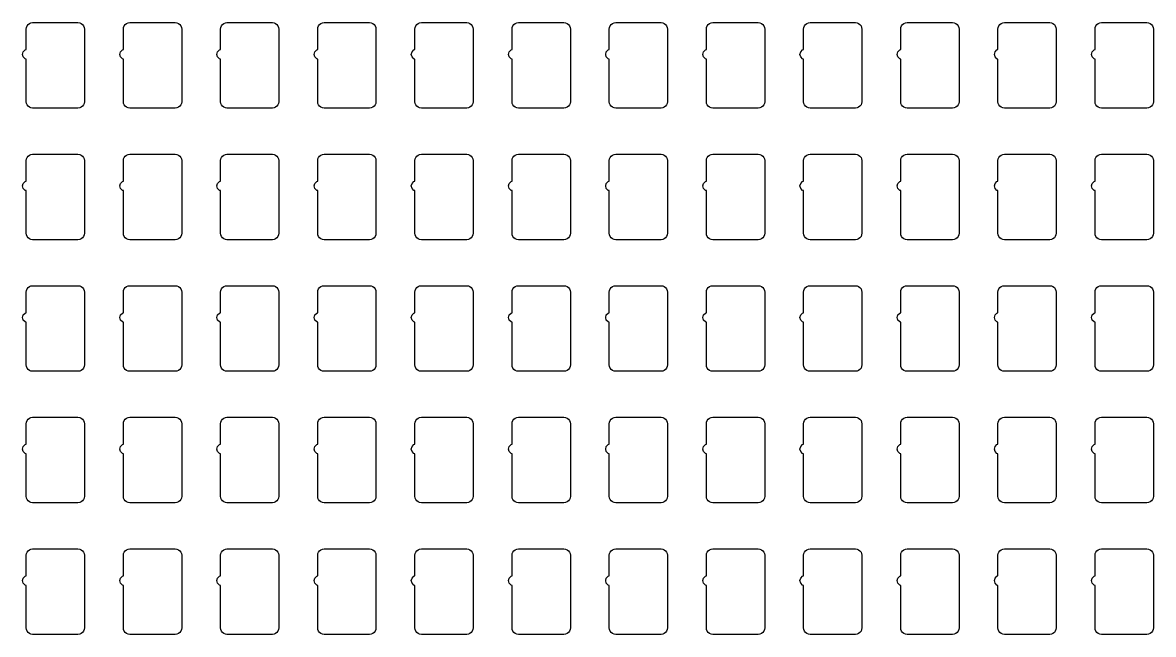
# Model space of a CAD drawing. Extents: x 11 to 212, y 11 to 212.
# Drawn here: x 122.08 to 142.61, y 61.46 to 72.57 of the extents above; entities that cross this region are included whole.
import ezdxf

# ---------------------------------------------------------------- set-up
doc = ezdxf.new("R2010")
doc.units = 0
doc.layers.add('C2', color=7, linetype='continuous')

msp = doc.modelspace()

# ---------------------------------------------------------------- linework, layer by layer
at = {"layer": 'C2'}
for points in [[(123.082, 72.571), (123.113, 72.567), (123.141, 72.555), (123.166, 72.536), (123.184, 72.512), (123.196, 72.483), (123.2, 72.453), (123.2, 71.135), (123.196, 71.105), (123.184, 71.076), (123.166, 71.052), (123.141, 71.033), (123.113, 71.022), (123.082, 71.018), (122.259, 71.018), (122.228, 71.022), (122.2, 71.033), (122.176, 71.052), (122.157, 71.076), (122.145, 71.105), (122.141, 71.135), (122.141, 71.908), (122.124, 71.913), (122.089, 71.947), (122.076, 71.994), (122.089, 72.041), (122.124, 72.076), (122.141, 72.08), (122.141, 72.453), (122.145, 72.483), (122.157, 72.512), (122.176, 72.536), (122.2, 72.555), (122.228, 72.567), (122.259, 72.571)], [(124.847, 72.571), (124.878, 72.567), (124.906, 72.555), (124.93, 72.536), (124.949, 72.512), (124.961, 72.483), (124.965, 72.453), (124.965, 71.135), (124.961, 71.105), (124.949, 71.076), (124.93, 71.052), (124.906, 71.033), (124.878, 71.022), (124.847, 71.018), (124.024, 71.018), (123.993, 71.022), (123.965, 71.033), (123.94, 71.052), (123.922, 71.076), (123.91, 71.105), (123.906, 71.135), (123.906, 71.908), (123.888, 71.913), (123.854, 71.947), (123.841, 71.994), (123.854, 72.041), (123.888, 72.076), (123.906, 72.08), (123.906, 72.453), (123.91, 72.483), (123.922, 72.512), (123.94, 72.536), (123.965, 72.555), (123.993, 72.567), (124.024, 72.571)], [(126.612, 72.571), (126.642, 72.567), (126.671, 72.555), (126.695, 72.536), (126.714, 72.512), (126.725, 72.483), (126.729, 72.453), (126.729, 71.135), (126.725, 71.105), (126.714, 71.076), (126.695, 71.052), (126.671, 71.033), (126.642, 71.022), (126.612, 71.018), (125.788, 71.018), (125.758, 71.022), (125.729, 71.033), (125.705, 71.052), (125.686, 71.076), (125.675, 71.105), (125.671, 71.135), (125.671, 71.908), (125.653, 71.913), (125.618, 71.947), (125.606, 71.994), (125.618, 72.041), (125.653, 72.076), (125.671, 72.08), (125.671, 72.453), (125.675, 72.483), (125.686, 72.512), (125.705, 72.536), (125.729, 72.555), (125.758, 72.567), (125.788, 72.571)], [(128.376, 72.571), (128.407, 72.567), (128.435, 72.555), (128.46, 72.536), (128.478, 72.512), (128.49, 72.483), (128.494, 72.453), (128.494, 71.135), (128.49, 71.105), (128.478, 71.076), (128.46, 71.052), (128.435, 71.033), (128.407, 71.022), (128.376, 71.018), (127.553, 71.018), (127.522, 71.022), (127.494, 71.033), (127.47, 71.052), (127.451, 71.076), (127.439, 71.105), (127.435, 71.135), (127.435, 71.908), (127.418, 71.913), (127.383, 71.947), (127.371, 71.994), (127.383, 72.041), (127.418, 72.076), (127.435, 72.08), (127.435, 72.453), (127.439, 72.483), (127.451, 72.512), (127.47, 72.536), (127.494, 72.555), (127.522, 72.567), (127.553, 72.571)], [(130.141, 72.571), (130.172, 72.567), (130.2, 72.555), (130.224, 72.536), (130.243, 72.512), (130.255, 72.483), (130.259, 72.453), (130.259, 71.135), (130.255, 71.105), (130.243, 71.076), (130.224, 71.052), (130.2, 71.033), (130.172, 71.022), (130.141, 71.018), (129.318, 71.018), (129.287, 71.022), (129.259, 71.033), (129.234, 71.052), (129.216, 71.076), (129.204, 71.105), (129.2, 71.135), (129.2, 71.908), (129.182, 71.913), (129.148, 71.947), (129.135, 71.994), (129.148, 72.041), (129.182, 72.076), (129.2, 72.08), (129.2, 72.453), (129.204, 72.483), (129.216, 72.512), (129.234, 72.536), (129.259, 72.555), (129.287, 72.567), (129.318, 72.571)], [(131.906, 72.571), (131.936, 72.567), (131.965, 72.555), (131.989, 72.536), (132.008, 72.512), (132.02, 72.483), (132.024, 72.453), (132.024, 71.135), (132.02, 71.105), (132.008, 71.076), (131.989, 71.052), (131.965, 71.033), (131.936, 71.022), (131.906, 71.018), (131.082, 71.018), (131.052, 71.022), (131.024, 71.033), (130.999, 71.052), (130.98, 71.076), (130.969, 71.105), (130.965, 71.135), (130.965, 71.908), (130.947, 71.913), (130.913, 71.947), (130.9, 71.994), (130.913, 72.041), (130.947, 72.076), (130.965, 72.08), (130.965, 72.453), (130.969, 72.483), (130.98, 72.512), (130.999, 72.536), (131.024, 72.555), (131.052, 72.567), (131.082, 72.571)], [(133.671, 72.571), (133.701, 72.567), (133.729, 72.555), (133.754, 72.536), (133.772, 72.512), (133.784, 72.483), (133.788, 72.453), (133.788, 71.135), (133.784, 71.105), (133.772, 71.076), (133.754, 71.052), (133.729, 71.033), (133.701, 71.022), (133.671, 71.018), (132.847, 71.018), (132.817, 71.022), (132.788, 71.033), (132.764, 71.052), (132.745, 71.076), (132.733, 71.105), (132.729, 71.135), (132.729, 71.908), (132.712, 71.913), (132.677, 71.947), (132.665, 71.994), (132.677, 72.041), (132.712, 72.076), (132.729, 72.08), (132.729, 72.453), (132.733, 72.483), (132.745, 72.512), (132.764, 72.536), (132.788, 72.555), (132.817, 72.567), (132.847, 72.571)], [(135.435, 72.571), (135.466, 72.567), (135.494, 72.555), (135.518, 72.536), (135.537, 72.512), (135.549, 72.483), (135.553, 72.453), (135.553, 71.135), (135.549, 71.105), (135.537, 71.076), (135.518, 71.052), (135.494, 71.033), (135.466, 71.022), (135.435, 71.018), (134.612, 71.018), (134.581, 71.022), (134.553, 71.033), (134.529, 71.052), (134.51, 71.076), (134.498, 71.105), (134.494, 71.135), (134.494, 71.908), (134.476, 71.913), (134.442, 71.947), (134.429, 71.994), (134.442, 72.041), (134.476, 72.076), (134.494, 72.08), (134.494, 72.453), (134.498, 72.483), (134.51, 72.512), (134.529, 72.536), (134.553, 72.555), (134.581, 72.567), (134.612, 72.571)], [(137.2, 72.571), (137.23, 72.567), (137.259, 72.555), (137.283, 72.536), (137.302, 72.512), (137.314, 72.483), (137.318, 72.453), (137.318, 71.135), (137.314, 71.105), (137.302, 71.076), (137.283, 71.052), (137.259, 71.033), (137.23, 71.022), (137.2, 71.018), (136.376, 71.018), (136.346, 71.022), (136.318, 71.033), (136.293, 71.052), (136.275, 71.076), (136.263, 71.105), (136.259, 71.135), (136.259, 71.908), (136.241, 71.913), (136.207, 71.947), (136.194, 71.994), (136.207, 72.041), (136.241, 72.076), (136.259, 72.08), (136.259, 72.453), (136.263, 72.483), (136.275, 72.512), (136.293, 72.536), (136.318, 72.555), (136.346, 72.567), (136.376, 72.571)], [(138.965, 72.571), (138.995, 72.567), (139.024, 72.555), (139.048, 72.536), (139.067, 72.512), (139.078, 72.483), (139.082, 72.453), (139.082, 71.135), (139.078, 71.105), (139.067, 71.076), (139.048, 71.052), (139.024, 71.033), (138.995, 71.022), (138.965, 71.018), (138.141, 71.018), (138.111, 71.022), (138.082, 71.033), (138.058, 71.052), (138.039, 71.076), (138.028, 71.105), (138.024, 71.135), (138.024, 71.908), (138.006, 71.913), (137.971, 71.947), (137.959, 71.994), (137.971, 72.041), (138.006, 72.076), (138.024, 72.08), (138.024, 72.453), (138.028, 72.483), (138.039, 72.512), (138.058, 72.536), (138.082, 72.555), (138.111, 72.567), (138.141, 72.571)], [(140.729, 72.571), (140.76, 72.567), (140.788, 72.555), (140.813, 72.536), (140.831, 72.512), (140.843, 72.483), (140.847, 72.453), (140.847, 71.135), (140.843, 71.105), (140.831, 71.076), (140.813, 71.052), (140.788, 71.033), (140.76, 71.022), (140.729, 71.018), (139.906, 71.018), (139.875, 71.022), (139.847, 71.033), (139.823, 71.052), (139.804, 71.076), (139.792, 71.105), (139.788, 71.135), (139.788, 71.908), (139.771, 71.913), (139.736, 71.947), (139.724, 71.994), (139.736, 72.041), (139.771, 72.076), (139.788, 72.08), (139.788, 72.453), (139.792, 72.483), (139.804, 72.512), (139.823, 72.536), (139.847, 72.555), (139.875, 72.567), (139.906, 72.571)], [(142.494, 72.571), (142.525, 72.567), (142.553, 72.555), (142.577, 72.536), (142.596, 72.512), (142.608, 72.483), (142.612, 72.453), (142.612, 71.135), (142.608, 71.105), (142.596, 71.076), (142.577, 71.052), (142.553, 71.033), (142.525, 71.022), (142.494, 71.018), (141.671, 71.018), (141.64, 71.022), (141.612, 71.033), (141.587, 71.052), (141.569, 71.076), (141.557, 71.105), (141.553, 71.135), (141.553, 71.908), (141.535, 71.913), (141.501, 71.947), (141.488, 71.994), (141.501, 72.041), (141.535, 72.076), (141.553, 72.08), (141.553, 72.453), (141.557, 72.483), (141.569, 72.512), (141.587, 72.536), (141.612, 72.555), (141.64, 72.567), (141.671, 72.571)], [(123.082, 70.182), (123.113, 70.178), (123.141, 70.167), (123.166, 70.148), (123.184, 70.124), (123.196, 70.095), (123.2, 70.065), (123.2, 68.747), (123.196, 68.717), (123.184, 68.688), (123.166, 68.664), (123.141, 68.645), (123.113, 68.633), (123.082, 68.629), (122.259, 68.629), (122.228, 68.633), (122.2, 68.645), (122.176, 68.664), (122.157, 68.688), (122.145, 68.717), (122.141, 68.747), (122.141, 69.52), (122.124, 69.524), (122.089, 69.559), (122.076, 69.606), (122.089, 69.653), (122.124, 69.687), (122.141, 69.692), (122.141, 70.065), (122.145, 70.095), (122.157, 70.124), (122.176, 70.148), (122.2, 70.167), (122.228, 70.178), (122.259, 70.182)], [(124.847, 70.182), (124.878, 70.178), (124.906, 70.167), (124.93, 70.148), (124.949, 70.124), (124.961, 70.095), (124.965, 70.065), (124.965, 68.747), (124.961, 68.717), (124.949, 68.688), (124.93, 68.664), (124.906, 68.645), (124.878, 68.633), (124.847, 68.629), (124.024, 68.629), (123.993, 68.633), (123.965, 68.645), (123.94, 68.664), (123.922, 68.688), (123.91, 68.717), (123.906, 68.747), (123.906, 69.52), (123.888, 69.524), (123.854, 69.559), (123.841, 69.606), (123.854, 69.653), (123.888, 69.687), (123.906, 69.692), (123.906, 70.065), (123.91, 70.095), (123.922, 70.124), (123.94, 70.148), (123.965, 70.167), (123.993, 70.178), (124.024, 70.182)], [(126.612, 70.182), (126.642, 70.178), (126.671, 70.167), (126.695, 70.148), (126.714, 70.124), (126.725, 70.095), (126.729, 70.065), (126.729, 68.747), (126.725, 68.717), (126.714, 68.688), (126.695, 68.664), (126.671, 68.645), (126.642, 68.633), (126.612, 68.629), (125.788, 68.629), (125.758, 68.633), (125.729, 68.645), (125.705, 68.664), (125.686, 68.688), (125.675, 68.717), (125.671, 68.747), (125.671, 69.52), (125.653, 69.524), (125.618, 69.559), (125.606, 69.606), (125.618, 69.653), (125.653, 69.687), (125.671, 69.692), (125.671, 70.065), (125.675, 70.095), (125.686, 70.124), (125.705, 70.148), (125.729, 70.167), (125.758, 70.178), (125.788, 70.182)], [(128.376, 70.182), (128.407, 70.178), (128.435, 70.167), (128.46, 70.148), (128.478, 70.124), (128.49, 70.095), (128.494, 70.065), (128.494, 68.747), (128.49, 68.717), (128.478, 68.688), (128.46, 68.664), (128.435, 68.645), (128.407, 68.633), (128.376, 68.629), (127.553, 68.629), (127.522, 68.633), (127.494, 68.645), (127.47, 68.664), (127.451, 68.688), (127.439, 68.717), (127.435, 68.747), (127.435, 69.52), (127.418, 69.524), (127.383, 69.559), (127.371, 69.606), (127.383, 69.653), (127.418, 69.687), (127.435, 69.692), (127.435, 70.065), (127.439, 70.095), (127.451, 70.124), (127.47, 70.148), (127.494, 70.167), (127.522, 70.178), (127.553, 70.182)], [(130.141, 70.182), (130.172, 70.178), (130.2, 70.167), (130.224, 70.148), (130.243, 70.124), (130.255, 70.095), (130.259, 70.065), (130.259, 68.747), (130.255, 68.717), (130.243, 68.688), (130.224, 68.664), (130.2, 68.645), (130.172, 68.633), (130.141, 68.629), (129.318, 68.629), (129.287, 68.633), (129.259, 68.645), (129.234, 68.664), (129.216, 68.688), (129.204, 68.717), (129.2, 68.747), (129.2, 69.52), (129.182, 69.524), (129.148, 69.559), (129.135, 69.606), (129.148, 69.653), (129.182, 69.687), (129.2, 69.692), (129.2, 70.065), (129.204, 70.095), (129.216, 70.124), (129.234, 70.148), (129.259, 70.167), (129.287, 70.178), (129.318, 70.182)], [(131.906, 70.182), (131.936, 70.178), (131.965, 70.167), (131.989, 70.148), (132.008, 70.124), (132.02, 70.095), (132.024, 70.065), (132.024, 68.747), (132.02, 68.717), (132.008, 68.688), (131.989, 68.664), (131.965, 68.645), (131.936, 68.633), (131.906, 68.629), (131.082, 68.629), (131.052, 68.633), (131.024, 68.645), (130.999, 68.664), (130.98, 68.688), (130.969, 68.717), (130.965, 68.747), (130.965, 69.52), (130.947, 69.524), (130.913, 69.559), (130.9, 69.606), (130.913, 69.653), (130.947, 69.687), (130.965, 69.692), (130.965, 70.065), (130.969, 70.095), (130.98, 70.124), (130.999, 70.148), (131.024, 70.167), (131.052, 70.178), (131.082, 70.182)], [(133.671, 70.182), (133.701, 70.178), (133.729, 70.167), (133.754, 70.148), (133.772, 70.124), (133.784, 70.095), (133.788, 70.065), (133.788, 68.747), (133.784, 68.717), (133.772, 68.688), (133.754, 68.664), (133.729, 68.645), (133.701, 68.633), (133.671, 68.629), (132.847, 68.629), (132.817, 68.633), (132.788, 68.645), (132.764, 68.664), (132.745, 68.688), (132.733, 68.717), (132.729, 68.747), (132.729, 69.52), (132.712, 69.524), (132.677, 69.559), (132.665, 69.606), (132.677, 69.653), (132.712, 69.687), (132.729, 69.692), (132.729, 70.065), (132.733, 70.095), (132.745, 70.124), (132.764, 70.148), (132.788, 70.167), (132.817, 70.178), (132.847, 70.182)], [(135.435, 70.182), (135.466, 70.178), (135.494, 70.167), (135.518, 70.148), (135.537, 70.124), (135.549, 70.095), (135.553, 70.065), (135.553, 68.747), (135.549, 68.717), (135.537, 68.688), (135.518, 68.664), (135.494, 68.645), (135.466, 68.633), (135.435, 68.629), (134.612, 68.629), (134.581, 68.633), (134.553, 68.645), (134.529, 68.664), (134.51, 68.688), (134.498, 68.717), (134.494, 68.747), (134.494, 69.52), (134.476, 69.524), (134.442, 69.559), (134.429, 69.606), (134.442, 69.653), (134.476, 69.687), (134.494, 69.692), (134.494, 70.065), (134.498, 70.095), (134.51, 70.124), (134.529, 70.148), (134.553, 70.167), (134.581, 70.178), (134.612, 70.182)], [(137.2, 70.182), (137.23, 70.178), (137.259, 70.167), (137.283, 70.148), (137.302, 70.124), (137.314, 70.095), (137.318, 70.065), (137.318, 68.747), (137.314, 68.717), (137.302, 68.688), (137.283, 68.664), (137.259, 68.645), (137.23, 68.633), (137.2, 68.629), (136.376, 68.629), (136.346, 68.633), (136.318, 68.645), (136.293, 68.664), (136.275, 68.688), (136.263, 68.717), (136.259, 68.747), (136.259, 69.52), (136.241, 69.524), (136.207, 69.559), (136.194, 69.606), (136.207, 69.653), (136.241, 69.687), (136.259, 69.692), (136.259, 70.065), (136.263, 70.095), (136.275, 70.124), (136.293, 70.148), (136.318, 70.167), (136.346, 70.178), (136.376, 70.182)], [(138.965, 70.182), (138.995, 70.178), (139.024, 70.167), (139.048, 70.148), (139.067, 70.124), (139.078, 70.095), (139.082, 70.065), (139.082, 68.747), (139.078, 68.717), (139.067, 68.688), (139.048, 68.664), (139.024, 68.645), (138.995, 68.633), (138.965, 68.629), (138.141, 68.629), (138.111, 68.633), (138.082, 68.645), (138.058, 68.664), (138.039, 68.688), (138.028, 68.717), (138.024, 68.747), (138.024, 69.52), (138.006, 69.524), (137.971, 69.559), (137.959, 69.606), (137.971, 69.653), (138.006, 69.687), (138.024, 69.692), (138.024, 70.065), (138.028, 70.095), (138.039, 70.124), (138.058, 70.148), (138.082, 70.167), (138.111, 70.178), (138.141, 70.182)], [(140.729, 70.182), (140.76, 70.178), (140.788, 70.167), (140.813, 70.148), (140.831, 70.124), (140.843, 70.095), (140.847, 70.065), (140.847, 68.747), (140.843, 68.717), (140.831, 68.688), (140.813, 68.664), (140.788, 68.645), (140.76, 68.633), (140.729, 68.629), (139.906, 68.629), (139.875, 68.633), (139.847, 68.645), (139.823, 68.664), (139.804, 68.688), (139.792, 68.717), (139.788, 68.747), (139.788, 69.52), (139.771, 69.524), (139.736, 69.559), (139.724, 69.606), (139.736, 69.653), (139.771, 69.687), (139.788, 69.692), (139.788, 70.065), (139.792, 70.095), (139.804, 70.124), (139.823, 70.148), (139.847, 70.167), (139.875, 70.178), (139.906, 70.182)], [(142.494, 70.182), (142.525, 70.178), (142.553, 70.167), (142.577, 70.148), (142.596, 70.124), (142.608, 70.095), (142.612, 70.065), (142.612, 68.747), (142.608, 68.717), (142.596, 68.688), (142.577, 68.664), (142.553, 68.645), (142.525, 68.633), (142.494, 68.629), (141.671, 68.629), (141.64, 68.633), (141.612, 68.645), (141.587, 68.664), (141.569, 68.688), (141.557, 68.717), (141.553, 68.747), (141.553, 69.52), (141.535, 69.524), (141.501, 69.559), (141.488, 69.606), (141.501, 69.653), (141.535, 69.687), (141.553, 69.692), (141.553, 70.065), (141.557, 70.095), (141.569, 70.124), (141.587, 70.148), (141.612, 70.167), (141.64, 70.178), (141.671, 70.182)], [(123.082, 67.794), (123.113, 67.79), (123.141, 67.778), (123.166, 67.76), (123.184, 67.735), (123.196, 67.707), (123.2, 67.676), (123.2, 66.359), (123.196, 66.328), (123.184, 66.3), (123.166, 66.276), (123.141, 66.257), (123.113, 66.245), (123.082, 66.241), (122.259, 66.241), (122.228, 66.245), (122.2, 66.257), (122.176, 66.276), (122.157, 66.3), (122.145, 66.328), (122.141, 66.359), (122.141, 67.131), (122.124, 67.136), (122.089, 67.171), (122.076, 67.218), (122.089, 67.265), (122.124, 67.299), (122.141, 67.304), (122.141, 67.676), (122.145, 67.707), (122.157, 67.735), (122.176, 67.76), (122.2, 67.778), (122.228, 67.79), (122.259, 67.794)], [(124.847, 67.794), (124.878, 67.79), (124.906, 67.778), (124.93, 67.76), (124.949, 67.735), (124.961, 67.707), (124.965, 67.676), (124.965, 66.359), (124.961, 66.328), (124.949, 66.3), (124.93, 66.276), (124.906, 66.257), (124.878, 66.245), (124.847, 66.241), (124.024, 66.241), (123.993, 66.245), (123.965, 66.257), (123.94, 66.276), (123.922, 66.3), (123.91, 66.328), (123.906, 66.359), (123.906, 67.131), (123.888, 67.136), (123.854, 67.171), (123.841, 67.218), (123.854, 67.265), (123.888, 67.299), (123.906, 67.304), (123.906, 67.676), (123.91, 67.707), (123.922, 67.735), (123.94, 67.76), (123.965, 67.778), (123.993, 67.79), (124.024, 67.794)], [(126.612, 67.794), (126.642, 67.79), (126.671, 67.778), (126.695, 67.76), (126.714, 67.735), (126.725, 67.707), (126.729, 67.676), (126.729, 66.359), (126.725, 66.328), (126.714, 66.3), (126.695, 66.276), (126.671, 66.257), (126.642, 66.245), (126.612, 66.241), (125.788, 66.241), (125.758, 66.245), (125.729, 66.257), (125.705, 66.276), (125.686, 66.3), (125.675, 66.328), (125.671, 66.359), (125.671, 67.131), (125.653, 67.136), (125.618, 67.171), (125.606, 67.218), (125.618, 67.265), (125.653, 67.299), (125.671, 67.304), (125.671, 67.676), (125.675, 67.707), (125.686, 67.735), (125.705, 67.76), (125.729, 67.778), (125.758, 67.79), (125.788, 67.794)], [(128.376, 67.794), (128.407, 67.79), (128.435, 67.778), (128.46, 67.76), (128.478, 67.735), (128.49, 67.707), (128.494, 67.676), (128.494, 66.359), (128.49, 66.328), (128.478, 66.3), (128.46, 66.276), (128.435, 66.257), (128.407, 66.245), (128.376, 66.241), (127.553, 66.241), (127.522, 66.245), (127.494, 66.257), (127.47, 66.276), (127.451, 66.3), (127.439, 66.328), (127.435, 66.359), (127.435, 67.131), (127.418, 67.136), (127.383, 67.171), (127.371, 67.218), (127.383, 67.265), (127.418, 67.299), (127.435, 67.304), (127.435, 67.676), (127.439, 67.707), (127.451, 67.735), (127.47, 67.76), (127.494, 67.778), (127.522, 67.79), (127.553, 67.794)], [(130.141, 67.794), (130.172, 67.79), (130.2, 67.778), (130.224, 67.76), (130.243, 67.735), (130.255, 67.707), (130.259, 67.676), (130.259, 66.359), (130.255, 66.328), (130.243, 66.3), (130.224, 66.276), (130.2, 66.257), (130.172, 66.245), (130.141, 66.241), (129.318, 66.241), (129.287, 66.245), (129.259, 66.257), (129.234, 66.276), (129.216, 66.3), (129.204, 66.328), (129.2, 66.359), (129.2, 67.131), (129.182, 67.136), (129.148, 67.171), (129.135, 67.218), (129.148, 67.265), (129.182, 67.299), (129.2, 67.304), (129.2, 67.676), (129.204, 67.707), (129.216, 67.735), (129.234, 67.76), (129.259, 67.778), (129.287, 67.79), (129.318, 67.794)], [(131.906, 67.794), (131.936, 67.79), (131.965, 67.778), (131.989, 67.76), (132.008, 67.735), (132.02, 67.707), (132.024, 67.676), (132.024, 66.359), (132.02, 66.328), (132.008, 66.3), (131.989, 66.276), (131.965, 66.257), (131.936, 66.245), (131.906, 66.241), (131.082, 66.241), (131.052, 66.245), (131.024, 66.257), (130.999, 66.276), (130.98, 66.3), (130.969, 66.328), (130.965, 66.359), (130.965, 67.131), (130.947, 67.136), (130.913, 67.171), (130.9, 67.218), (130.913, 67.265), (130.947, 67.299), (130.965, 67.304), (130.965, 67.676), (130.969, 67.707), (130.98, 67.735), (130.999, 67.76), (131.024, 67.778), (131.052, 67.79), (131.082, 67.794)], [(133.671, 67.794), (133.701, 67.79), (133.729, 67.778), (133.754, 67.76), (133.772, 67.735), (133.784, 67.707), (133.788, 67.676), (133.788, 66.359), (133.784, 66.328), (133.772, 66.3), (133.754, 66.276), (133.729, 66.257), (133.701, 66.245), (133.671, 66.241), (132.847, 66.241), (132.817, 66.245), (132.788, 66.257), (132.764, 66.276), (132.745, 66.3), (132.733, 66.328), (132.729, 66.359), (132.729, 67.131), (132.712, 67.136), (132.677, 67.171), (132.665, 67.218), (132.677, 67.265), (132.712, 67.299), (132.729, 67.304), (132.729, 67.676), (132.733, 67.707), (132.745, 67.735), (132.764, 67.76), (132.788, 67.778), (132.817, 67.79), (132.847, 67.794)], [(135.435, 67.794), (135.466, 67.79), (135.494, 67.778), (135.518, 67.76), (135.537, 67.735), (135.549, 67.707), (135.553, 67.676), (135.553, 66.359), (135.549, 66.328), (135.537, 66.3), (135.518, 66.276), (135.494, 66.257), (135.466, 66.245), (135.435, 66.241), (134.612, 66.241), (134.581, 66.245), (134.553, 66.257), (134.529, 66.276), (134.51, 66.3), (134.498, 66.328), (134.494, 66.359), (134.494, 67.131), (134.476, 67.136), (134.442, 67.171), (134.429, 67.218), (134.442, 67.265), (134.476, 67.299), (134.494, 67.304), (134.494, 67.676), (134.498, 67.707), (134.51, 67.735), (134.529, 67.76), (134.553, 67.778), (134.581, 67.79), (134.612, 67.794)], [(137.2, 67.794), (137.23, 67.79), (137.259, 67.778), (137.283, 67.76), (137.302, 67.735), (137.314, 67.707), (137.318, 67.676), (137.318, 66.359), (137.314, 66.328), (137.302, 66.3), (137.283, 66.276), (137.259, 66.257), (137.23, 66.245), (137.2, 66.241), (136.376, 66.241), (136.346, 66.245), (136.318, 66.257), (136.293, 66.276), (136.275, 66.3), (136.263, 66.328), (136.259, 66.359), (136.259, 67.131), (136.241, 67.136), (136.207, 67.171), (136.194, 67.218), (136.207, 67.265), (136.241, 67.299), (136.259, 67.304), (136.259, 67.676), (136.263, 67.707), (136.275, 67.735), (136.293, 67.76), (136.318, 67.778), (136.346, 67.79), (136.376, 67.794)], [(138.965, 67.794), (138.995, 67.79), (139.024, 67.778), (139.048, 67.76), (139.067, 67.735), (139.078, 67.707), (139.082, 67.676), (139.082, 66.359), (139.078, 66.328), (139.067, 66.3), (139.048, 66.276), (139.024, 66.257), (138.995, 66.245), (138.965, 66.241), (138.141, 66.241), (138.111, 66.245), (138.082, 66.257), (138.058, 66.276), (138.039, 66.3), (138.028, 66.328), (138.024, 66.359), (138.024, 67.131), (138.006, 67.136), (137.971, 67.171), (137.959, 67.218), (137.971, 67.265), (138.006, 67.299), (138.024, 67.304), (138.024, 67.676), (138.028, 67.707), (138.039, 67.735), (138.058, 67.76), (138.082, 67.778), (138.111, 67.79), (138.141, 67.794)], [(140.729, 67.794), (140.76, 67.79), (140.788, 67.778), (140.813, 67.76), (140.831, 67.735), (140.843, 67.707), (140.847, 67.676), (140.847, 66.359), (140.843, 66.328), (140.831, 66.3), (140.813, 66.276), (140.788, 66.257), (140.76, 66.245), (140.729, 66.241), (139.906, 66.241), (139.875, 66.245), (139.847, 66.257), (139.823, 66.276), (139.804, 66.3), (139.792, 66.328), (139.788, 66.359), (139.788, 67.131), (139.771, 67.136), (139.736, 67.171), (139.724, 67.218), (139.736, 67.265), (139.771, 67.299), (139.788, 67.304), (139.788, 67.676), (139.792, 67.707), (139.804, 67.735), (139.823, 67.76), (139.847, 67.778), (139.875, 67.79), (139.906, 67.794)], [(142.494, 67.794), (142.525, 67.79), (142.553, 67.778), (142.577, 67.76), (142.596, 67.735), (142.608, 67.707), (142.612, 67.676), (142.612, 66.359), (142.608, 66.328), (142.596, 66.3), (142.577, 66.276), (142.553, 66.257), (142.525, 66.245), (142.494, 66.241), (141.671, 66.241), (141.64, 66.245), (141.612, 66.257), (141.587, 66.276), (141.569, 66.3), (141.557, 66.328), (141.553, 66.359), (141.553, 67.131), (141.535, 67.136), (141.501, 67.171), (141.488, 67.218), (141.501, 67.265), (141.535, 67.299), (141.553, 67.304), (141.553, 67.676), (141.557, 67.707), (141.569, 67.735), (141.587, 67.76), (141.612, 67.778), (141.64, 67.79), (141.671, 67.794)], [(123.082, 65.406), (123.113, 65.402), (123.141, 65.39), (123.166, 65.371), (123.184, 65.347), (123.196, 65.319), (123.2, 65.288), (123.2, 63.971), (123.196, 63.94), (123.184, 63.912), (123.166, 63.887), (123.141, 63.869), (123.113, 63.857), (123.082, 63.853), (122.259, 63.853), (122.228, 63.857), (122.2, 63.869), (122.176, 63.887), (122.157, 63.912), (122.145, 63.94), (122.141, 63.971), (122.141, 64.743), (122.124, 64.748), (122.089, 64.782), (122.076, 64.829), (122.089, 64.876), (122.124, 64.911), (122.141, 64.916), (122.141, 65.288), (122.145, 65.319), (122.157, 65.347), (122.176, 65.371), (122.2, 65.39), (122.228, 65.402), (122.259, 65.406)], [(124.847, 65.406), (124.878, 65.402), (124.906, 65.39), (124.93, 65.371), (124.949, 65.347), (124.961, 65.319), (124.965, 65.288), (124.965, 63.971), (124.961, 63.94), (124.949, 63.912), (124.93, 63.887), (124.906, 63.869), (124.878, 63.857), (124.847, 63.853), (124.024, 63.853), (123.993, 63.857), (123.965, 63.869), (123.94, 63.887), (123.922, 63.912), (123.91, 63.94), (123.906, 63.971), (123.906, 64.743), (123.888, 64.748), (123.854, 64.782), (123.841, 64.829), (123.854, 64.876), (123.888, 64.911), (123.906, 64.916), (123.906, 65.288), (123.91, 65.319), (123.922, 65.347), (123.94, 65.371), (123.965, 65.39), (123.993, 65.402), (124.024, 65.406)], [(126.612, 65.406), (126.642, 65.402), (126.671, 65.39), (126.695, 65.371), (126.714, 65.347), (126.725, 65.319), (126.729, 65.288), (126.729, 63.971), (126.725, 63.94), (126.714, 63.912), (126.695, 63.887), (126.671, 63.869), (126.642, 63.857), (126.612, 63.853), (125.788, 63.853), (125.758, 63.857), (125.729, 63.869), (125.705, 63.887), (125.686, 63.912), (125.675, 63.94), (125.671, 63.971), (125.671, 64.743), (125.653, 64.748), (125.618, 64.782), (125.606, 64.829), (125.618, 64.876), (125.653, 64.911), (125.671, 64.916), (125.671, 65.288), (125.675, 65.319), (125.686, 65.347), (125.705, 65.371), (125.729, 65.39), (125.758, 65.402), (125.788, 65.406)], [(128.376, 65.406), (128.407, 65.402), (128.435, 65.39), (128.46, 65.371), (128.478, 65.347), (128.49, 65.319), (128.494, 65.288), (128.494, 63.971), (128.49, 63.94), (128.478, 63.912), (128.46, 63.887), (128.435, 63.869), (128.407, 63.857), (128.376, 63.853), (127.553, 63.853), (127.522, 63.857), (127.494, 63.869), (127.47, 63.887), (127.451, 63.912), (127.439, 63.94), (127.435, 63.971), (127.435, 64.743), (127.418, 64.748), (127.383, 64.782), (127.371, 64.829), (127.383, 64.876), (127.418, 64.911), (127.435, 64.916), (127.435, 65.288), (127.439, 65.319), (127.451, 65.347), (127.47, 65.371), (127.494, 65.39), (127.522, 65.402), (127.553, 65.406)], [(130.141, 65.406), (130.172, 65.402), (130.2, 65.39), (130.224, 65.371), (130.243, 65.347), (130.255, 65.319), (130.259, 65.288), (130.259, 63.971), (130.255, 63.94), (130.243, 63.912), (130.224, 63.887), (130.2, 63.869), (130.172, 63.857), (130.141, 63.853), (129.318, 63.853), (129.287, 63.857), (129.259, 63.869), (129.234, 63.887), (129.216, 63.912), (129.204, 63.94), (129.2, 63.971), (129.2, 64.743), (129.182, 64.748), (129.148, 64.782), (129.135, 64.829), (129.148, 64.876), (129.182, 64.911), (129.2, 64.916), (129.2, 65.288), (129.204, 65.319), (129.216, 65.347), (129.234, 65.371), (129.259, 65.39), (129.287, 65.402), (129.318, 65.406)], [(131.906, 65.406), (131.936, 65.402), (131.965, 65.39), (131.989, 65.371), (132.008, 65.347), (132.02, 65.319), (132.024, 65.288), (132.024, 63.971), (132.02, 63.94), (132.008, 63.912), (131.989, 63.887), (131.965, 63.869), (131.936, 63.857), (131.906, 63.853), (131.082, 63.853), (131.052, 63.857), (131.024, 63.869), (130.999, 63.887), (130.98, 63.912), (130.969, 63.94), (130.965, 63.971), (130.965, 64.743), (130.947, 64.748), (130.913, 64.782), (130.9, 64.829), (130.913, 64.876), (130.947, 64.911), (130.965, 64.916), (130.965, 65.288), (130.969, 65.319), (130.98, 65.347), (130.999, 65.371), (131.024, 65.39), (131.052, 65.402), (131.082, 65.406)], [(133.671, 65.406), (133.701, 65.402), (133.729, 65.39), (133.754, 65.371), (133.772, 65.347), (133.784, 65.319), (133.788, 65.288), (133.788, 63.971), (133.784, 63.94), (133.772, 63.912), (133.754, 63.887), (133.729, 63.869), (133.701, 63.857), (133.671, 63.853), (132.847, 63.853), (132.817, 63.857), (132.788, 63.869), (132.764, 63.887), (132.745, 63.912), (132.733, 63.94), (132.729, 63.971), (132.729, 64.743), (132.712, 64.748), (132.677, 64.782), (132.665, 64.829), (132.677, 64.876), (132.712, 64.911), (132.729, 64.916), (132.729, 65.288), (132.733, 65.319), (132.745, 65.347), (132.764, 65.371), (132.788, 65.39), (132.817, 65.402), (132.847, 65.406)], [(135.435, 65.406), (135.466, 65.402), (135.494, 65.39), (135.518, 65.371), (135.537, 65.347), (135.549, 65.319), (135.553, 65.288), (135.553, 63.971), (135.549, 63.94), (135.537, 63.912), (135.518, 63.887), (135.494, 63.869), (135.466, 63.857), (135.435, 63.853), (134.612, 63.853), (134.581, 63.857), (134.553, 63.869), (134.529, 63.887), (134.51, 63.912), (134.498, 63.94), (134.494, 63.971), (134.494, 64.743), (134.476, 64.748), (134.442, 64.782), (134.429, 64.829), (134.442, 64.876), (134.476, 64.911), (134.494, 64.916), (134.494, 65.288), (134.498, 65.319), (134.51, 65.347), (134.529, 65.371), (134.553, 65.39), (134.581, 65.402), (134.612, 65.406)], [(137.2, 65.406), (137.23, 65.402), (137.259, 65.39), (137.283, 65.371), (137.302, 65.347), (137.314, 65.319), (137.318, 65.288), (137.318, 63.971), (137.314, 63.94), (137.302, 63.912), (137.283, 63.887), (137.259, 63.869), (137.23, 63.857), (137.2, 63.853), (136.376, 63.853), (136.346, 63.857), (136.318, 63.869), (136.293, 63.887), (136.275, 63.912), (136.263, 63.94), (136.259, 63.971), (136.259, 64.743), (136.241, 64.748), (136.207, 64.782), (136.194, 64.829), (136.207, 64.876), (136.241, 64.911), (136.259, 64.916), (136.259, 65.288), (136.263, 65.319), (136.275, 65.347), (136.293, 65.371), (136.318, 65.39), (136.346, 65.402), (136.376, 65.406)], [(138.965, 65.406), (138.995, 65.402), (139.024, 65.39), (139.048, 65.371), (139.067, 65.347), (139.078, 65.319), (139.082, 65.288), (139.082, 63.971), (139.078, 63.94), (139.067, 63.912), (139.048, 63.887), (139.024, 63.869), (138.995, 63.857), (138.965, 63.853), (138.141, 63.853), (138.111, 63.857), (138.082, 63.869), (138.058, 63.887), (138.039, 63.912), (138.028, 63.94), (138.024, 63.971), (138.024, 64.743), (138.006, 64.748), (137.971, 64.782), (137.959, 64.829), (137.971, 64.876), (138.006, 64.911), (138.024, 64.916), (138.024, 65.288), (138.028, 65.319), (138.039, 65.347), (138.058, 65.371), (138.082, 65.39), (138.111, 65.402), (138.141, 65.406)], [(140.729, 65.406), (140.76, 65.402), (140.788, 65.39), (140.813, 65.371), (140.831, 65.347), (140.843, 65.319), (140.847, 65.288), (140.847, 63.971), (140.843, 63.94), (140.831, 63.912), (140.813, 63.887), (140.788, 63.869), (140.76, 63.857), (140.729, 63.853), (139.906, 63.853), (139.875, 63.857), (139.847, 63.869), (139.823, 63.887), (139.804, 63.912), (139.792, 63.94), (139.788, 63.971), (139.788, 64.743), (139.771, 64.748), (139.736, 64.782), (139.724, 64.829), (139.736, 64.876), (139.771, 64.911), (139.788, 64.916), (139.788, 65.288), (139.792, 65.319), (139.804, 65.347), (139.823, 65.371), (139.847, 65.39), (139.875, 65.402), (139.906, 65.406)], [(142.494, 65.406), (142.525, 65.402), (142.553, 65.39), (142.577, 65.371), (142.596, 65.347), (142.608, 65.319), (142.612, 65.288), (142.612, 63.971), (142.608, 63.94), (142.596, 63.912), (142.577, 63.887), (142.553, 63.869), (142.525, 63.857), (142.494, 63.853), (141.671, 63.853), (141.64, 63.857), (141.612, 63.869), (141.587, 63.887), (141.569, 63.912), (141.557, 63.94), (141.553, 63.971), (141.553, 64.743), (141.535, 64.748), (141.501, 64.782), (141.488, 64.829), (141.501, 64.876), (141.535, 64.911), (141.553, 64.916), (141.553, 65.288), (141.557, 65.319), (141.569, 65.347), (141.587, 65.371), (141.612, 65.39), (141.64, 65.402), (141.671, 65.406)], [(123.082, 63.018), (123.113, 63.014), (123.141, 63.002), (123.166, 62.983), (123.184, 62.959), (123.196, 62.93), (123.2, 62.9), (123.2, 61.582), (123.196, 61.552), (123.184, 61.524), (123.166, 61.499), (123.141, 61.48), (123.113, 61.469), (123.082, 61.465), (122.259, 61.465), (122.228, 61.469), (122.2, 61.48), (122.176, 61.499), (122.157, 61.524), (122.145, 61.552), (122.141, 61.582), (122.141, 62.355), (122.124, 62.36), (122.089, 62.394), (122.076, 62.441), (122.089, 62.488), (122.124, 62.523), (122.141, 62.527), (122.141, 62.9), (122.145, 62.93), (122.157, 62.959), (122.176, 62.983), (122.2, 63.002), (122.228, 63.014), (122.259, 63.018)], [(124.847, 63.018), (124.878, 63.014), (124.906, 63.002), (124.93, 62.983), (124.949, 62.959), (124.961, 62.93), (124.965, 62.9), (124.965, 61.582), (124.961, 61.552), (124.949, 61.524), (124.93, 61.499), (124.906, 61.48), (124.878, 61.469), (124.847, 61.465), (124.024, 61.465), (123.993, 61.469), (123.965, 61.48), (123.94, 61.499), (123.922, 61.524), (123.91, 61.552), (123.906, 61.582), (123.906, 62.355), (123.888, 62.36), (123.854, 62.394), (123.841, 62.441), (123.854, 62.488), (123.888, 62.523), (123.906, 62.527), (123.906, 62.9), (123.91, 62.93), (123.922, 62.959), (123.94, 62.983), (123.965, 63.002), (123.993, 63.014), (124.024, 63.018)], [(126.612, 63.018), (126.642, 63.014), (126.671, 63.002), (126.695, 62.983), (126.714, 62.959), (126.725, 62.93), (126.729, 62.9), (126.729, 61.582), (126.725, 61.552), (126.714, 61.524), (126.695, 61.499), (126.671, 61.48), (126.642, 61.469), (126.612, 61.465), (125.788, 61.465), (125.758, 61.469), (125.729, 61.48), (125.705, 61.499), (125.686, 61.524), (125.675, 61.552), (125.671, 61.582), (125.671, 62.355), (125.653, 62.36), (125.618, 62.394), (125.606, 62.441), (125.618, 62.488), (125.653, 62.523), (125.671, 62.527), (125.671, 62.9), (125.675, 62.93), (125.686, 62.959), (125.705, 62.983), (125.729, 63.002), (125.758, 63.014), (125.788, 63.018)], [(128.376, 63.018), (128.407, 63.014), (128.435, 63.002), (128.46, 62.983), (128.478, 62.959), (128.49, 62.93), (128.494, 62.9), (128.494, 61.582), (128.49, 61.552), (128.478, 61.524), (128.46, 61.499), (128.435, 61.48), (128.407, 61.469), (128.376, 61.465), (127.553, 61.465), (127.522, 61.469), (127.494, 61.48), (127.47, 61.499), (127.451, 61.524), (127.439, 61.552), (127.435, 61.582), (127.435, 62.355), (127.418, 62.36), (127.383, 62.394), (127.371, 62.441), (127.383, 62.488), (127.418, 62.523), (127.435, 62.527), (127.435, 62.9), (127.439, 62.93), (127.451, 62.959), (127.47, 62.983), (127.494, 63.002), (127.522, 63.014), (127.553, 63.018)], [(130.141, 63.018), (130.172, 63.014), (130.2, 63.002), (130.224, 62.983), (130.243, 62.959), (130.255, 62.93), (130.259, 62.9), (130.259, 61.582), (130.255, 61.552), (130.243, 61.524), (130.224, 61.499), (130.2, 61.48), (130.172, 61.469), (130.141, 61.465), (129.318, 61.465), (129.287, 61.469), (129.259, 61.48), (129.234, 61.499), (129.216, 61.524), (129.204, 61.552), (129.2, 61.582), (129.2, 62.355), (129.182, 62.36), (129.148, 62.394), (129.135, 62.441), (129.148, 62.488), (129.182, 62.523), (129.2, 62.527), (129.2, 62.9), (129.204, 62.93), (129.216, 62.959), (129.234, 62.983), (129.259, 63.002), (129.287, 63.014), (129.318, 63.018)], [(131.906, 63.018), (131.936, 63.014), (131.965, 63.002), (131.989, 62.983), (132.008, 62.959), (132.02, 62.93), (132.024, 62.9), (132.024, 61.582), (132.02, 61.552), (132.008, 61.524), (131.989, 61.499), (131.965, 61.48), (131.936, 61.469), (131.906, 61.465), (131.082, 61.465), (131.052, 61.469), (131.024, 61.48), (130.999, 61.499), (130.98, 61.524), (130.969, 61.552), (130.965, 61.582), (130.965, 62.355), (130.947, 62.36), (130.913, 62.394), (130.9, 62.441), (130.913, 62.488), (130.947, 62.523), (130.965, 62.527), (130.965, 62.9), (130.969, 62.93), (130.98, 62.959), (130.999, 62.983), (131.024, 63.002), (131.052, 63.014), (131.082, 63.018)], [(133.671, 63.018), (133.701, 63.014), (133.729, 63.002), (133.754, 62.983), (133.772, 62.959), (133.784, 62.93), (133.788, 62.9), (133.788, 61.582), (133.784, 61.552), (133.772, 61.524), (133.754, 61.499), (133.729, 61.48), (133.701, 61.469), (133.671, 61.465), (132.847, 61.465), (132.817, 61.469), (132.788, 61.48), (132.764, 61.499), (132.745, 61.524), (132.733, 61.552), (132.729, 61.582), (132.729, 62.355), (132.712, 62.36), (132.677, 62.394), (132.665, 62.441), (132.677, 62.488), (132.712, 62.523), (132.729, 62.527), (132.729, 62.9), (132.733, 62.93), (132.745, 62.959), (132.764, 62.983), (132.788, 63.002), (132.817, 63.014), (132.847, 63.018)], [(135.435, 63.018), (135.466, 63.014), (135.494, 63.002), (135.518, 62.983), (135.537, 62.959), (135.549, 62.93), (135.553, 62.9), (135.553, 61.582), (135.549, 61.552), (135.537, 61.524), (135.518, 61.499), (135.494, 61.48), (135.466, 61.469), (135.435, 61.465), (134.612, 61.465), (134.581, 61.469), (134.553, 61.48), (134.529, 61.499), (134.51, 61.524), (134.498, 61.552), (134.494, 61.582), (134.494, 62.355), (134.476, 62.36), (134.442, 62.394), (134.429, 62.441), (134.442, 62.488), (134.476, 62.523), (134.494, 62.527), (134.494, 62.9), (134.498, 62.93), (134.51, 62.959), (134.529, 62.983), (134.553, 63.002), (134.581, 63.014), (134.612, 63.018)], [(137.2, 63.018), (137.23, 63.014), (137.259, 63.002), (137.283, 62.983), (137.302, 62.959), (137.314, 62.93), (137.318, 62.9), (137.318, 61.582), (137.314, 61.552), (137.302, 61.524), (137.283, 61.499), (137.259, 61.48), (137.23, 61.469), (137.2, 61.465), (136.376, 61.465), (136.346, 61.469), (136.318, 61.48), (136.293, 61.499), (136.275, 61.524), (136.263, 61.552), (136.259, 61.582), (136.259, 62.355), (136.241, 62.36), (136.207, 62.394), (136.194, 62.441), (136.207, 62.488), (136.241, 62.523), (136.259, 62.527), (136.259, 62.9), (136.263, 62.93), (136.275, 62.959), (136.293, 62.983), (136.318, 63.002), (136.346, 63.014), (136.376, 63.018)], [(138.965, 63.018), (138.995, 63.014), (139.024, 63.002), (139.048, 62.983), (139.067, 62.959), (139.078, 62.93), (139.082, 62.9), (139.082, 61.582), (139.078, 61.552), (139.067, 61.524), (139.048, 61.499), (139.024, 61.48), (138.995, 61.469), (138.965, 61.465), (138.141, 61.465), (138.111, 61.469), (138.082, 61.48), (138.058, 61.499), (138.039, 61.524), (138.028, 61.552), (138.024, 61.582), (138.024, 62.355), (138.006, 62.36), (137.971, 62.394), (137.959, 62.441), (137.971, 62.488), (138.006, 62.523), (138.024, 62.527), (138.024, 62.9), (138.028, 62.93), (138.039, 62.959), (138.058, 62.983), (138.082, 63.002), (138.111, 63.014), (138.141, 63.018)], [(140.729, 63.018), (140.76, 63.014), (140.788, 63.002), (140.813, 62.983), (140.831, 62.959), (140.843, 62.93), (140.847, 62.9), (140.847, 61.582), (140.843, 61.552), (140.831, 61.524), (140.813, 61.499), (140.788, 61.48), (140.76, 61.469), (140.729, 61.465), (139.906, 61.465), (139.875, 61.469), (139.847, 61.48), (139.823, 61.499), (139.804, 61.524), (139.792, 61.552), (139.788, 61.582), (139.788, 62.355), (139.771, 62.36), (139.736, 62.394), (139.724, 62.441), (139.736, 62.488), (139.771, 62.523), (139.788, 62.527), (139.788, 62.9), (139.792, 62.93), (139.804, 62.959), (139.823, 62.983), (139.847, 63.002), (139.875, 63.014), (139.906, 63.018)], [(142.494, 63.018), (142.525, 63.014), (142.553, 63.002), (142.577, 62.983), (142.596, 62.959), (142.608, 62.93), (142.612, 62.9), (142.612, 61.582), (142.608, 61.552), (142.596, 61.524), (142.577, 61.499), (142.553, 61.48), (142.525, 61.469), (142.494, 61.465), (141.671, 61.465), (141.64, 61.469), (141.612, 61.48), (141.587, 61.499), (141.569, 61.524), (141.557, 61.552), (141.553, 61.582), (141.553, 62.355), (141.535, 62.36), (141.501, 62.394), (141.488, 62.441), (141.501, 62.488), (141.535, 62.523), (141.553, 62.527), (141.553, 62.9), (141.557, 62.93), (141.569, 62.959), (141.587, 62.983), (141.612, 63.002), (141.64, 63.014), (141.671, 63.018)]]:
    msp.add_lwpolyline(points, close=True, dxfattribs=at)

doc.saveas('drawing.dxf')
